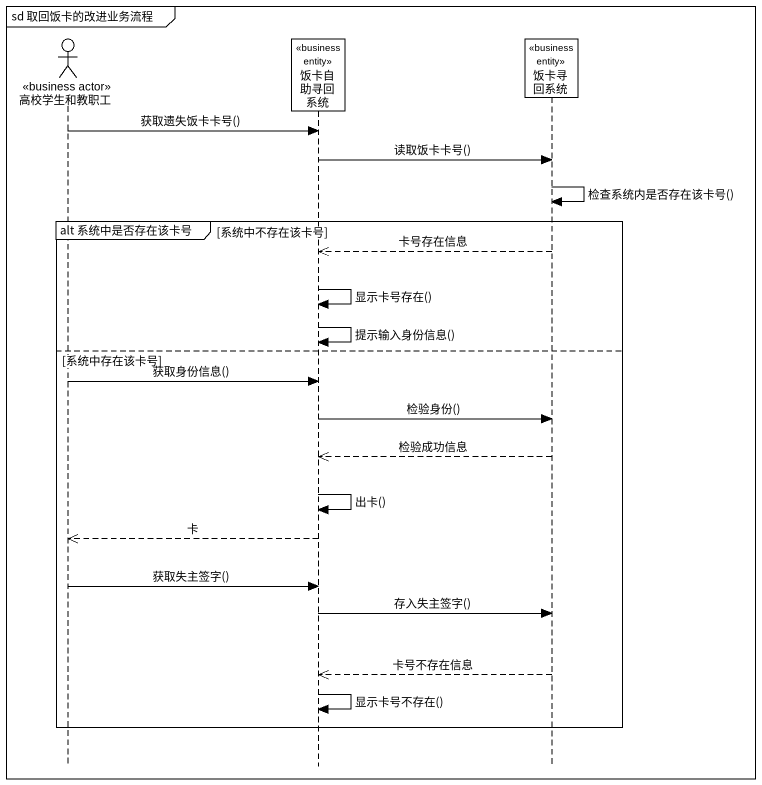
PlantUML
@startuml
mainframe sd 取回饭卡的改进业务流程
hide footbox
actor 高校学生和教职工 <<business actor>>
participant 饭卡自助寻回系统 <<business entity>>
participant 饭卡寻回系统 <<business entity>>

高校学生和教职工 -> 饭卡自助寻回系统 : 获取遗失饭卡卡号()
饭卡自助寻回系统 -> 饭卡寻回系统 : 读取饭卡卡号()
饭卡寻回系统 -> 饭卡寻回系统 : 检查系统内是否存在该卡号()
group alt 系统中是否存在该卡号 [系统中不存在该卡号]
  饭卡寻回系统 -->> 饭卡自助寻回系统 : 卡号存在信息
  饭卡自助寻回系统 -> 饭卡自助寻回系统 : 显示卡号存在()
  饭卡自助寻回系统 -> 饭卡自助寻回系统 : 提示输入身份信息()
else 系统中存在该卡号
  高校学生和教职工 -> 饭卡自助寻回系统 : 获取身份信息()
  饭卡自助寻回系统 -> 饭卡寻回系统 : 检验身份()
  饭卡寻回系统 -->> 饭卡自助寻回系统 : 检验成功信息
  饭卡自助寻回系统 -> 饭卡自助寻回系统 : 出卡()
  饭卡自助寻回系统 -->> 高校学生和教职工 : 卡
  高校学生和教职工 -> 饭卡自助寻回系统 : 获取失主签字()
  饭卡自助寻回系统 -> 饭卡寻回系统 : 存入失主签字()
  饭卡寻回系统 -->> 饭卡自助寻回系统 : 卡号不存在信息
  饭卡自助寻回系统 -> 饭卡自助寻回系统 : 显示卡号不存在()
end
@enduml
